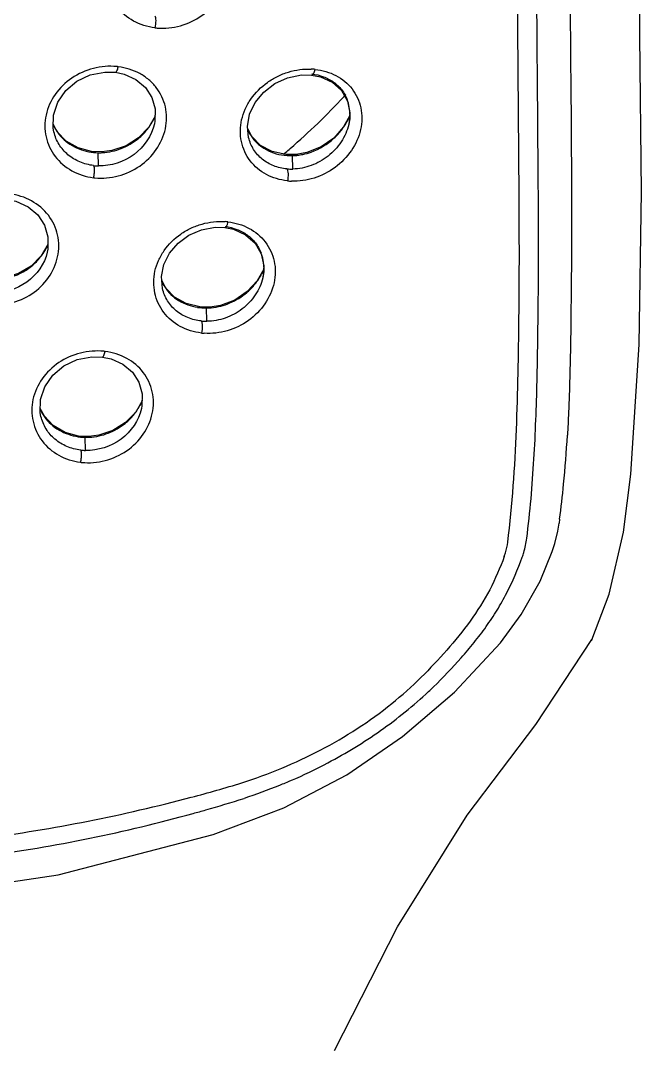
# Model space of a CAD drawing. Header units: millimetres. Extents: x 789 to 1209, y 393 to 987.
# Drawn here: x 965.22 to 980.43, y 865.54 to 890.74 of the extents above; entities that cross this region are included whole.
import ezdxf

# ---------------------------------------------------------------- set-up
doc = ezdxf.new("R2010")
doc.units = ezdxf.units.MM
doc.header["$LTSCALE"] = 0.1

msp = doc.modelspace()

# ---------------------------------------------------------------- linework, layer by layer
at = {"color": 7, "linetype": 'Continuous'}
for p, q in [((972.1055, 889.4141), (972.3523, 889.4111)), ((973.0844, 889.0346), (973.2285, 888.7766)), ((973.2285, 888.7766), (973.2864, 888.4843)), ((973.2864, 888.4843), (973.2611, 888.2019)), ((966.122, 888.0232), (966.0232, 888.2172)), ((968.501, 888.2203), (968.5002, 888.2168)), ((973.2868, 888.4226), (973.135, 888.1432)), ((973.2617, 888.2044), (973.2611, 888.2019)), ((966.0388, 888.0215), (966.0368, 888.0299)), ((970.8856, 887.9041), (970.7857, 888.0975)), ((967.2093, 887.5314), (966.9615, 887.5422)), ((967.1302, 887.1892), (967.1217, 887.511)), ((967.4579, 887.5639), (967.2093, 887.5314)), ((967.2301, 887.5134), (967.2093, 887.5314)), ((971.8902, 887.1107), (971.8823, 887.4393)), ((972.2362, 887.5145), (971.975, 887.4657)), ((972.0079, 887.4491), (971.975, 887.4657)), ((969.9925, 885.6855), (970.2265, 885.6795)), ((970.9654, 885.2982), (971.1161, 885.0368)), ((965.8762, 885.0826), (965.8754, 885.0791)), ((971.1161, 885.0368), (971.1791, 884.7408)), ((971.1803, 884.6625), (971.021, 884.3769)), ((971.1791, 884.7408), (971.1548, 884.4486)), ((971.1552, 884.4505), (971.1548, 884.4486)), ((968.7775, 884.1968), (968.6786, 884.3891)), ((969.865, 883.7348), (969.6132, 883.739)), ((969.7833, 883.386), (969.7751, 883.7113)), ((970.12, 883.7758), (969.865, 883.7348)), ((969.8925, 883.7175), (969.865, 883.7348)), ((978.6933, 882.9148), (978.6923, 882.8579)), ((965.8043, 881.0602), (965.7055, 881.2542)), ((968.1837, 881.251), (968.1829, 881.2477)), ((965.721, 881.0587), (965.7191, 881.0668)), ((966.8908, 880.5665), (966.6434, 880.578)), ((966.8123, 880.2245), (966.8039, 880.5464)), ((967.1388, 880.5982), (966.8908, 880.5665)), ((966.911, 880.5485), (966.8908, 880.5665)), ((980.1714, 879.6453), (980.1713, 879.6445)), ((978.3818, 878.2515), (978.4135, 878.4414)), ((978.4131, 878.4414), (978.4132, 878.4418)), ((977.9465, 877.0247), (978.2464, 877.7526)), ((978.2471, 877.7522), (978.2471, 877.7523)), ((979.2174, 875.5944), (979.2166, 875.5926)), ((975.8513, 874.305), (976.9802, 875.5148)), ((974.5803, 873.2254), (975.8513, 874.305)), ((969.9428, 870.8263), (971.6668, 871.4802))]:
    msp.add_line(p, q, dxfattribs=at)
msp.add_line((978.4251, 878.5431), (978.4135, 878.4414))
for points in [[(980.3938, 890.3753), (980.3544, 898.0944), (980.3728, 906.8695), (980.3698, 916.2033)], [(980.1714, 879.6453), (980.3778, 882.8202), (980.4301, 886.5516), (980.3938, 890.3758)], [(966.0388, 888.0215), (966.0217, 888.1114), (966.0261, 888.4333), (966.1322, 888.747), (966.3282, 889.0302), (966.5995, 889.2595), (966.9283, 889.4147), (967.2879, 889.4857), (967.5462, 889.4792)], [(967.5461, 889.4792), (967.7568, 889.435), (968.0471, 889.305), (968.2794, 889.1107), (968.4379, 888.865), (968.5176, 888.5838), (968.5137, 888.2861), (968.5002, 888.2168)], [(970.8077, 887.8854), (970.7799, 888.154), (970.8321, 888.4525), (970.9688, 888.7385), (971.1771, 888.9948), (971.4469, 889.2024), (971.7628, 889.3452), (972.1055, 889.4141)], [(972.3523, 889.4111), (972.5678, 889.3687), (972.8584, 889.2371), (973.0844, 889.0346)], [(968.5153, 888.4065), (968.3598, 888.1346), (968.1127, 887.8768), (967.8047, 887.6825), (967.4579, 887.5639)], [(966.9615, 887.5422), (966.6291, 887.6303), (966.3419, 887.7947), (966.122, 888.0232)], [(973.135, 888.1432), (972.8925, 887.8709), (972.5863, 887.6563), (972.2362, 887.5145)], [(971.975, 887.4657), (971.7189, 887.4642), (971.3845, 887.5374), (971.1001, 887.6886), (970.8856, 887.9041)], [(964.8983, 886.369), (965.1094, 886.323), (965.4052, 886.1888), (965.6444, 885.9888), (965.809, 885.7363), (965.892, 885.4488), (965.8886, 885.1467), (965.8754, 885.0791)], [(968.6971, 884.1854), (968.6706, 884.4783), (968.729, 884.7721), (968.8692, 885.0506), (969.0786, 885.2973), (969.3468, 885.4935), (969.658, 885.6255), (969.9925, 885.6855)], [(970.2265, 885.6795), (970.4386, 885.6363), (970.7327, 885.5031), (970.9654, 885.2982)], [(965.8899, 885.2625), (965.7287, 884.9879), (965.4796, 884.7378), (965.1703, 884.5537), (964.8242, 884.4467)], [(969.6132, 883.739), (969.2801, 883.8188), (968.9945, 883.9757), (968.7775, 884.1968)], [(971.021, 884.3769), (970.7761, 884.1114), (970.4687, 883.9065), (970.12, 883.7758)], [(965.721, 881.0587), (965.7041, 881.1479), (965.7084, 881.4695), (965.8144, 881.7828), (966.0105, 882.0653), (966.2818, 882.2937), (966.6106, 882.4477), (966.97, 882.5177), (967.2276, 882.5105)], [(967.2276, 882.5105), (967.4381, 882.4659), (967.7288, 882.3352), (967.9617, 882.1402), (968.1207, 881.8939), (968.2003, 881.6124), (968.196, 881.3148), (968.1829, 881.2477)], [(968.1978, 881.4366), (968.0417, 881.1649), (967.7941, 880.9083), (967.4857, 880.7153), (967.1388, 880.5982)], [(966.6434, 880.578), (966.3114, 880.6666), (966.0243, 880.8314), (965.8043, 881.0602)], [(979.2166, 875.5927), (979.6434, 876.7096), (979.9879, 878.2236), (980.1713, 879.6445)], [(978.2471, 877.7522), (978.3086, 877.9474), (978.3818, 878.2515)], [(976.9803, 875.5148), (977.4865, 876.2062), (977.9465, 877.0247)], [(972.9149, 865.5412), (974.4568, 868.5653), (976.1604, 871.2951), (977.8444, 873.5147), (979.2174, 875.5944)], [(971.6668, 871.4802), (973.2143, 872.2888), (974.5803, 873.2254)], [(947.8128, 870.8482), (951.5904, 869.8565), (955.2792, 869.3049), (958.8733, 869.1269), (962.4633, 869.2919), (966.1448, 869.8344), (969.9428, 870.8263)]]:
    msp.add_lwpolyline(points, dxfattribs=at)
for centre, radius, start, end in [((968.6941, 892.0817), 1.5242, 263.14132, 265.28399), ((967.4218, 888.0661), 1.5617, 82.94777, 84.27138), ((972.2749, 888.0164), 1.5433, 83.88675, 87.54205), ((961.7845, 899.3777), 15.4638, 317.24615, 317.50784), ((961.4579, 899.6959), 15.9196, 310.63958, 317.20315), ((972.2889, 888.4563), 0.9977, 18.18567, 20.61122), ((972.2523, 888.445), 1.0361, 7.22871, 18.14367), ((972.2425, 888.4437), 1.0459, 0.42087, 7.2311), ((967.0546, 888.6608), 1.1332, 203.9615, 206.20271), ((967.1757, 888.9941), 1.4674, 321.84853, 326.99736), ((967.1785, 888.9923), 1.4641, 326.99667, 330.01415), ((967.185, 888.9885), 1.4566, 330.01508, 331.61009), ((967.208, 888.9763), 1.4305, 331.60218, 334.86218), ((967.2466, 888.9581), 1.3879, 334.86615, 337.25085), ((971.8362, 889.0322), 1.5778, 324.90453, 329.06073), ((971.8467, 889.0258), 1.5655, 329.06459, 329.93072), ((971.8703, 889.0126), 1.5384, 329.91476, 335.95538), ((971.9025, 888.9976), 1.5029, 335.97562, 336.36313), ((971.9166, 888.9915), 1.4876, 336.36201, 337.39633), ((967.0497, 888.6583), 1.1277, 206.19792, 211.97067), ((967.1755, 888.9955), 1.4684, 310.99083, 321.80892), ((971.7513, 888.5056), 1.0579, 203.74683, 213.52786), ((971.7064, 888.4767), 1.0044, 213.56877, 220.13221), ((971.8044, 889.0572), 1.6182, 312.56946, 322.50845), ((971.8304, 889.0362), 1.5848, 322.53904, 324.90699), ((967.1499, 889.0245), 1.5071, 309.06683, 311.00248), ((967.1439, 888.8632), 1.3523, 259.33131, 269.05918), ((967.1477, 888.8939), 1.3829, 268.92326, 270.40333), ((967.1477, 888.8975), 1.3865, 270.40389, 273.38899), ((961.1122, 900.0923), 16.4455, 309.89461, 310.14115), ((961.1532, 900.0437), 16.382, 310.14095, 310.65582), ((971.8349, 888.8516), 1.4131, 271.9218, 273.60356), ((971.8325, 888.8863), 1.4479, 273.6105, 276.93578), ((971.8315, 888.9028), 1.4643, 276.89916, 281.97337), ((967.1588, 888.4636), 1.2747, 263.39345, 268.71366), ((971.8614, 888.3736), 1.2631, 264.75557, 271.31035), ((967.1953, 888.4234), 1.533, 262.84538, 264.2134), ((971.9186, 888.3234), 1.509, 263.83941, 267.63009), ((970.1233, 884.2799), 1.5499, 83.36181, 86.00262), ((964.6317, 885.8144), 1.3777, 329.3982, 333.25841), ((964.6605, 885.7999), 1.3455, 333.2595, 336.78161), ((964.5955, 885.837), 1.4204, 321.94317, 323.59472), ((964.597, 885.8358), 1.4185, 323.59444, 325.72119), ((964.6081, 885.8284), 1.4052, 325.71702, 329.39927), ((970.1659, 884.6974), 1.0144, 19.17375, 21.0385), ((970.1387, 884.6884), 1.043, 7.74048, 19.14614), ((969.8589, 885.2128), 1.4344, 335.41152, 337.36117), ((970.1378, 884.6883), 1.044, 1.28954, 7.74023), ((969.7718, 885.2565), 1.532, 322.75301, 327.79019), ((969.7766, 885.2535), 1.5263, 327.79055, 330.03572), ((969.785, 885.2486), 1.5166, 330.03536, 332.27617), ((969.8152, 885.233), 1.4825, 332.26801, 335.40544), ((969.6755, 884.8169), 1.0948, 203.99466, 206.90987), ((969.667, 884.8125), 1.0853, 206.90392, 212.63754), ((969.7702, 885.2589), 1.5346, 312.32651, 322.7175), ((969.7439, 885.2873), 1.5733, 310.31531, 312.33783), ((969.7602, 885.053), 1.3417, 261.26204, 270.63519), ((969.7636, 885.1009), 1.3894, 270.4738, 272.07125), ((969.7632, 885.1112), 1.3998, 272.07313, 275.28239), ((969.7805, 884.6546), 1.2685, 264.06859, 270.12671), ((969.8275, 884.6073), 1.519, 263.31217, 266.04522), ((967.0964, 881.0974), 1.5631, 82.80542, 84.036), ((966.8991, 882.0043), 1.4218, 331.40971, 334.70975), ((966.9384, 881.9857), 1.3783, 334.71333, 337.23536), ((966.738, 881.6984), 1.1344, 203.99185, 206.12342), ((966.7334, 881.6961), 1.1293, 206.11879, 211.95987), ((966.866, 882.0243), 1.4606, 310.75, 321.64895), ((966.8668, 882.0223), 1.4588, 321.69025, 326.81254), ((966.8698, 882.0204), 1.4552, 326.81182, 329.94559), ((966.8763, 882.0165), 1.4476, 329.94675, 331.41788), ((966.8394, 882.0546), 1.501, 308.88552, 310.7629), ((966.8294, 881.902), 1.3558, 259.16691, 268.91863), ((966.8332, 881.9316), 1.3853, 268.78675, 270.24826), ((966.8332, 881.9349), 1.3886, 270.24877, 273.19659), ((948.8599, 882.2821), 29.8047, 354.44352, 356.75474), ((966.844, 881.5014), 1.2772, 263.29523, 268.58061), ((966.8778, 881.4334), 1.5101, 262.75213, 264.04484), ((955.4771, 881.6509), 23.1575, 352.28762, 354.41265), ((978.2168, 877.7626), 0.0321, 334.62395, 340.9523), ((978.9884, 875.7016), 0.2529, 330.10257, 334.47529), ((968.3298, 881.4555), 9.5369, 308.86394, 314.66006), ((968.1745, 881.8416), 10.3002, 313.13067, 314.05147)]:
    msp.add_arc(centre, radius, start, end, dxfattribs=at)
for points, knots in [([(978.6773, 915.7986), (978.67, 913.0574), (978.6503, 907.5757), (978.6308, 899.3519), (978.6738, 891.1321), (978.7397, 885.652), (978.6939, 882.9147)], [0, 0, 0, 0, 0.2500734, 0.5001038, 0.7502449, 1, 1, 1, 1]), ([(977.909, 885.7277), (977.9075, 886.2194), (977.9005, 887.2021), (977.8845, 889.1662), (977.8657, 891.6195), (977.8467, 894.5623), (977.8308, 898.4856), (977.8329, 903.3905), (977.8445, 907.3146), (977.8505, 909.277)], [0, 0, 0, 0, 0.0626367, 0.1252001, 0.2502178, 0.3751665, 0.5001, 0.750009, 1, 1, 1, 1]), ([(977.1563, 877.9832), (977.271, 878.8971), (977.3622, 880.2735), (977.4132, 882.1053), (977.433, 883.472), (977.4418, 884.8374), (977.4371, 886.202), (977.426, 887.5658), (977.4117, 889.3834), (977.3945, 891.6546), (977.3714, 895.2875), (977.3637, 898.012), (977.363, 899.8282)], [0, 0, 0, 0, 0.1264354, 0.1890586, 0.2515765, 0.3140579, 0.3764951, 0.4388996, 0.5012845, 0.6260072, 0.7506815, 1, 1, 1, 1]), ([(968.512, 890.5684), (968.3303, 890.592), (967.9754, 890.6982), (967.5531, 891.0537), (967.3248, 891.5507), (967.3269, 892.01), (967.4435, 892.3558), (967.6288, 892.6852), (967.9779, 893.027), (968.5083, 893.2711), (968.8979, 893.3084), (969.0873, 893.2945)], [0, 0, 0, 0, 0.1245336, 0.2450348, 0.3638326, 0.4844991, 0.5468193, 0.6103566, 0.7398783, 0.8710016, 1, 1, 1, 1]), ([(968.5693, 890.5627), (968.7583, 890.5462), (969.1485, 890.5865), (969.6767, 890.8372), (970.087, 891.2491), (970.2834, 891.6868), (970.3247, 892.0513), (970.2871, 892.4032), (970.0981, 892.8142), (969.6762, 893.1602), (969.3253, 893.2659), (969.1447, 893.2876)], [0, 0, 0, 0, 0.1292595, 0.2606404, 0.3910399, 0.5173918, 0.5788377, 0.6390319, 0.7569124, 0.8760957, 1, 1, 1, 1]), ([(968.5122, 890.8645), (968.5203, 890.8511), (968.5298, 890.8098), (968.5353, 890.7101), (968.5253, 890.6247), (968.5123, 890.567)], [0, 0, 0, 0, 0.155762, 0.4103145, 1, 1, 1, 1]), ([(967.5784, 889.62), (967.3881, 889.6378), (966.9965, 889.604), (966.4611, 889.3675), (966.0441, 888.9645), (965.8084, 888.4488), (965.8072, 887.8938), (966.0385, 887.3937), (966.4647, 887.036), (966.8223, 886.9236), (967.0062, 886.9006)], [0, 0, 0, 0, 0.1293816, 0.2602139, 0.3889947, 0.513472, 0.6338791, 0.7531211, 0.8745395, 1, 1, 1, 1]), ([(967.0425, 886.8965), (967.2326, 886.8778), (967.6247, 886.9124), (968.1578, 887.1564), (968.5707, 887.5656), (968.7671, 888.0027), (968.8073, 888.367), (968.7687, 888.7203), (968.6146, 889.0507), (968.368, 889.3059), (968.0658, 889.5089), (967.7967, 889.5926), (967.6142, 889.616)], [0, 0, 0, 0, 0.1294346, 0.2603854, 0.389891, 0.5152763, 0.5763951, 0.6364481, 0.7546198, 0.8145016, 0.8752924, 1, 1, 1, 1]), ([(967.5462, 889.4792), (967.5527, 889.4784), (967.57, 889.4907), (967.5934, 889.5371), (967.6068, 889.5823), (967.6142, 889.616)], [0, 0, 0, 0, 0.1246421, 0.3467358, 1, 1, 1, 1]), ([(971.7566, 886.8231), (971.6667, 886.8338), (971.4894, 886.8688), (971.1611, 887.0017), (970.8154, 887.2886), (970.5936, 887.7806), (970.6, 888.2371), (970.719, 888.5827), (970.9051, 888.9133), (971.1815, 889.1904), (971.513, 889.3867), (971.8671, 889.527), (972.1542, 889.5643), (972.3411, 889.5582)], [0, 0, 0, 0, 0.0620849, 0.1230298, 0.2416041, 0.3595932, 0.4810458, 0.5442363, 0.608728, 0.7398597, 0.8060739, 0.8718651, 1, 1, 1, 1]), ([(972.4393, 889.5509), (972.615, 889.5298), (972.9586, 889.4358), (973.3733, 889.0985), (973.5566, 888.6936), (973.591, 888.3445), (973.5472, 887.9797), (973.3486, 887.5418), (972.9439, 887.1258), (972.4265, 886.8625), (972.043, 886.8087), (971.8562, 886.8156)], [0, 0, 0, 0, 0.1218394, 0.2390632, 0.3562199, 0.4167487, 0.4789106, 0.6073091, 0.7393777, 0.8712972, 1, 1, 1, 1]), ([(972.3588, 889.4391), (972.4546, 889.428), (972.6416, 889.3841), (972.895, 889.253), (973.0996, 889.0587), (973.1902, 888.8941), (973.2228, 888.8075)], [0, 0, 0, 0, 0.2573817, 0.5071809, 0.7530679, 1, 1, 1, 1]), ([(972.384, 889.4261), (972.3873, 889.4294), (972.4012, 889.4463), (972.411, 889.4662), (972.4176, 889.482)], [0, 0, 0, 0, 0.2126465, 1, 1, 1, 1]), ([(972.4176, 889.482), (972.4198, 889.4874), (972.4283, 889.5099), (972.4349, 889.533), (972.4391, 889.5507)], [0, 0, 0, 0, 0.2430307, 1, 1, 1, 1]), ([(972.3523, 889.4111), (972.3549, 889.4109), (972.367, 889.4114), (972.3775, 889.4194), (972.384, 889.4261)], [0, 0, 0, 0, 0.2135313, 1, 1, 1, 1]), ([(973.2884, 888.4514), (973.2885, 888.4309), (973.2867, 888.348), (973.2751, 888.2653), (973.2615, 888.2044)], [0, 0, 0, 0, 0.2469664, 1, 1, 1, 1]), ([(968.4999, 888.2168), (968.4333, 887.9251), (968.0577, 887.3808), (967.435, 887.1823), (967.1301, 887.1893)], [0, 0, 0, 0, 0.4952321, 1, 1, 1, 1]), ([(973.2609, 888.2019), (973.2268, 888.0512), (973.0939, 887.7592), (972.7703, 887.4079), (972.354, 887.1761), (972.0431, 887.1142), (971.8902, 887.1108)], [0, 0, 0, 0, 0.2478495, 0.5019813, 0.7545673, 1, 1, 1, 1]), ([(967.0117, 887.1975), (966.8961, 887.2109), (966.6704, 887.2698), (966.3734, 887.4472), (966.1492, 887.7042), (966.0642, 887.9139), (966.0388, 888.0215)], [0, 0, 0, 0, 0.2576602, 0.5089379, 0.7552021, 1, 1, 1, 1]), ([(966.0931, 888.0612), (966.1357, 887.993), (966.2366, 887.8647), (966.4927, 887.658), (966.7305, 887.5656), (966.8932, 887.5347)], [0, 0, 0, 0, 0.2455864, 0.4938244, 1, 1, 1, 1]), ([(967.2301, 887.5134), (967.3865, 887.5227), (967.6993, 887.594), (967.9767, 887.7545), (968.0997, 887.8544)], [0, 0, 0, 0, 0.4971521, 1, 1, 1, 1]), ([(971.7453, 887.1158), (971.6354, 887.126), (971.42, 887.176), (971.1336, 887.3375), (970.915, 887.5802), (970.8327, 887.7815), (970.8077, 887.8854)], [0, 0, 0, 0, 0.2562413, 0.5057489, 0.7518341, 1, 1, 1, 1]), ([(970.9384, 887.8293), (970.9938, 887.7637), (971.1229, 887.646), (971.4331, 887.478), (971.7045, 887.434), (971.8824, 887.4396)], [0, 0, 0, 0, 0.2447245, 0.4922573, 1, 1, 1, 1]), ([(972.1358, 887.4704), (972.2053, 887.4851), (972.4829, 887.5643), (972.739, 887.7184), (972.8991, 887.8654)], [0, 0, 0, 0, 0.2462613, 1, 1, 1, 1]), ([(967.0117, 887.1975), (967.0188, 887.184), (967.0262, 887.1429), (967.0285, 887.0719), (967.0219, 886.9871), (967.0123, 886.9285), (967.0062, 886.9006)], [0, 0, 0, 0, 0.1526607, 0.4067172, 0.7143222, 1, 1, 1, 1]), ([(971.7453, 887.1158), (971.7552, 887.103), (971.7691, 887.0624), (971.7801, 886.9634), (971.7717, 886.8785), (971.7586, 886.8216)], [0, 0, 0, 0, 0.1621162, 0.415717, 1, 1, 1, 1]), ([(964.3862, 883.796), (964.5775, 883.7707), (964.9733, 883.7935), (965.5147, 884.0256), (965.9326, 884.4305), (966.1292, 884.8671), (966.1682, 885.2316), (966.128, 885.588), (965.9323, 886.0069), (965.5022, 886.3657), (965.1419, 886.4804), (964.9559, 886.5048)], [0, 0, 0, 0, 0.1297848, 0.2602055, 0.3884625, 0.5125692, 0.5733236, 0.6333142, 0.7522635, 0.8738213, 1, 1, 1, 1]), ([(969.6506, 883.0986), (969.4704, 883.1215), (969.1183, 883.2253), (968.6987, 883.5777), (968.4729, 884.0726), (968.4766, 884.5306), (968.5941, 884.8761), (968.7798, 885.2056), (969.0582, 885.4802), (969.3928, 885.6719), (969.752, 885.8066), (970.0427, 885.8374), (970.2313, 885.826)], [0, 0, 0, 0, 0.1238264, 0.2436184, 0.362066, 0.4829285, 0.5455202, 0.6093742, 0.739462, 0.8054485, 0.8712422, 1, 1, 1, 1]), ([(970.3024, 885.8194), (970.4812, 885.7967), (970.8297, 885.6968), (971.2481, 885.3525), (971.4348, 884.9441), (971.4708, 884.5935), (971.4288, 884.2294), (971.2316, 883.7921), (970.8235, 883.379), (970.2988, 883.1242), (969.9112, 883.0796), (969.7228, 883.0919)], [0, 0, 0, 0, 0.1232544, 0.2417678, 0.3593355, 0.4196052, 0.4812531, 0.6082401, 0.7392206, 0.8708449, 1, 1, 1, 1]), ([(970.2265, 885.6795), (970.2287, 885.6792), (970.24, 885.6799), (970.2492, 885.6881), (970.2549, 885.6948)], [0, 0, 0, 0, 0.2055037, 1, 1, 1, 1]), ([(970.2329, 885.7066), (970.3306, 885.6944), (970.521, 885.6478), (970.7783, 885.5124), (970.9863, 885.3151), (971.0791, 885.1488), (971.1127, 885.0615)], [0, 0, 0, 0, 0.2581018, 0.5087452, 0.7546967, 1, 1, 1, 1]), ([(970.2549, 885.6948), (970.2578, 885.6981), (970.2702, 885.715), (970.279, 885.7343), (970.285, 885.7497)], [0, 0, 0, 0, 0.2101753, 1, 1, 1, 1]), ([(970.285, 885.7497), (970.287, 885.755), (970.295, 885.7772), (970.3012, 885.8), (970.3052, 885.8174)], [0, 0, 0, 0, 0.2418005, 1, 1, 1, 1]), ([(977.6222, 878.0752), (977.7039, 878.7191), (977.8129, 880.0026), (977.8694, 881.6059), (977.8925, 882.8779), (977.9083, 884.1449), (977.911, 885.0948), (977.909, 885.7277)], [0, 0, 0, 0, 0.2541416, 0.503869, 0.6280946, 0.7522149, 1, 1, 1, 1]), ([(965.8751, 885.0791), (965.8093, 884.7918), (965.4336, 884.252), (964.8097, 884.0707), (964.5062, 884.0848)], [0, 0, 0, 0, 0.492413, 1, 1, 1, 1]), ([(964.5944, 884.4038), (964.8083, 884.4092), (965.1326, 884.4925), (965.496, 884.7231), (965.6482, 884.8774), (965.7139, 884.9613)], [0, 0, 0, 0, 0.4995791, 0.7511369, 1, 1, 1, 1]), ([(971.1815, 884.7118), (971.182, 884.6901), (971.1812, 884.6025), (971.1694, 884.5149), (971.155, 884.4505)], [0, 0, 0, 0, 0.2472444, 1, 1, 1, 1]), ([(971.1546, 884.4486), (971.121, 884.3002), (970.9899, 884.0121), (970.6669, 883.6664), (970.2486, 883.4421), (969.9367, 883.3864), (969.7833, 883.3861)], [0, 0, 0, 0, 0.2458078, 0.4987408, 0.7520496, 1, 1, 1, 1]), ([(969.649, 883.3929), (969.5367, 883.4047), (969.317, 883.4586), (969.0265, 883.6271), (968.8058, 883.8756), (968.7224, 884.0801), (968.6971, 884.1854)], [0, 0, 0, 0, 0.2570347, 0.5074034, 0.7535244, 1, 1, 1, 1]), ([(968.7531, 884.2272), (968.796, 884.1601), (968.8979, 884.0345), (969.1561, 883.836), (969.3943, 883.7524), (969.556, 883.7273)], [0, 0, 0, 0, 0.2461365, 0.4941761, 1, 1, 1, 1]), ([(969.8925, 883.7175), (970.0495, 883.732), (970.3632, 883.8141), (970.6392, 883.9835), (970.7618, 884.0876)], [0, 0, 0, 0, 0.494877, 1, 1, 1, 1]), ([(969.649, 883.3929), (969.6578, 883.3798), (969.6689, 883.3387), (969.6762, 883.2393), (969.6667, 883.1541), (969.6536, 883.0967)], [0, 0, 0, 0, 0.1578219, 0.4118868, 1, 1, 1, 1]), ([(967.2613, 882.6506), (967.071, 882.6704), (966.6784, 882.6391), (966.1421, 882.404), (965.7243, 882.0017), (965.4888, 881.486), (965.4883, 880.931), (965.7197, 880.4307), (966.1457, 880.0718), (966.5037, 879.9586), (966.6878, 879.9353)], [0, 0, 0, 0, 0.1294638, 0.2603064, 0.3889729, 0.5132959, 0.6336212, 0.7528917, 0.874411, 1, 1, 1, 1]), ([(966.7216, 879.9314), (966.9117, 879.9118), (967.3042, 879.9449), (967.8382, 880.187), (968.2518, 880.5951), (968.4481, 881.0316), (968.488, 881.3953), (968.4489, 881.7484), (968.2568, 882.1619), (967.832, 882.5133), (967.4775, 882.6235), (967.2946, 882.6468)], [0, 0, 0, 0, 0.1296137, 0.2606767, 0.3901605, 0.5154163, 0.5764726, 0.6364932, 0.7547504, 0.8749972, 1, 1, 1, 1]), ([(967.2276, 882.5105), (967.234, 882.5097), (967.251, 882.5221), (967.2739, 882.5682), (967.2872, 882.6132), (967.2946, 882.6468)], [0, 0, 0, 0, 0.1230664, 0.3448507, 1, 1, 1, 1]), ([(978.6931, 882.8577), (978.6834, 882.2913), (978.6653, 881.5367), (978.6277, 880.7828), (978.6168, 880.5948)], [0, 0, 0, 0, 0.7504812, 1, 1, 1, 1]), ([(968.1826, 881.2477), (968.1162, 880.9566), (967.7399, 880.4132), (967.1172, 880.2169), (966.8123, 880.2246)], [0, 0, 0, 0, 0.4946901, 1, 1, 1, 1]), ([(966.6944, 880.233), (966.5787, 880.2467), (966.3527, 880.3059), (966.0557, 880.4839), (965.8314, 880.7413), (965.7463, 880.9511), (965.721, 881.0587)], [0, 0, 0, 0, 0.2577821, 0.5091439, 0.75539, 1, 1, 1, 1]), ([(965.7753, 881.0983), (965.8178, 881.0302), (965.9186, 880.9019), (966.1742, 880.695), (966.4117, 880.6021), (966.5742, 880.5708)], [0, 0, 0, 0, 0.2454958, 0.4937259, 1, 1, 1, 1]), ([(966.911, 880.5485), (967.0674, 880.5572), (967.3804, 880.6274), (967.6584, 880.7869), (967.7817, 880.8863)], [0, 0, 0, 0, 0.4973477, 1, 1, 1, 1]), ([(966.6944, 880.233), (966.7014, 880.2194), (966.7085, 880.1782), (966.7105, 880.107), (966.7037, 880.022), (966.6939, 879.9633), (966.6878, 879.9353)], [0, 0, 0, 0, 0.1523394, 0.4066271, 0.7145293, 1, 1, 1, 1]), ([(977.072, 877.6304), (977.0819, 877.6594), (977.1186, 877.7748), (977.1443, 877.8937), (977.1568, 877.9832)], [0, 0, 0, 0, 0.253106, 1, 1, 1, 1]), ([(977.5123, 877.6133), (977.5254, 877.6513), (977.5732, 877.8023), (977.6065, 877.958), (977.6222, 878.0752)], [0, 0, 0, 0, 0.2533612, 1, 1, 1, 1]), ([(977.072, 877.6309), (976.9665, 877.3535), (976.7336, 876.8002), (976.2463, 876.0365), (975.6711, 875.3287), (975.2502, 874.887), (975.0332, 874.6721)], [0, 0, 0, 0, 0.2457305, 0.49527, 0.747138, 1, 1, 1, 1]), ([(975.3363, 874.4387), (975.5715, 874.6664), (975.9117, 875.021), (976.3334, 875.5205), (976.6297, 875.9085), (976.8999, 876.3122), (977.213, 876.8724), (977.4002, 877.3153), (977.5112, 877.614)], [0, 0, 0, 0, 0.25289, 0.3790235, 0.5047817, 0.6297648, 0.7538776, 1, 1, 1, 1]), ([(971.8462, 872.1433), (972.1531, 872.2769), (972.9094, 872.6433), (974.0606, 873.3429), (974.8481, 873.9801), (975.2163, 874.3246)], [0, 0, 0, 0, 0.2490602, 0.6247861, 1, 1, 1, 1]), ([(970.6415, 872.0925), (971.3034, 872.3004), (972.5936, 872.8372), (973.7733, 873.5917), (974.3144, 874.0298)], [0, 0, 0, 0, 0.4991113, 1, 1, 1, 1]), ([(971.8468, 872.1433), (971.7525, 872.1023), (971.3747, 871.9437), (970.9887, 871.805), (970.6969, 871.7093)], [0, 0, 0, 0, 0.2507469, 1, 1, 1, 1]), ([(948.6987, 871.6676), (949.1173, 871.5599), (949.9591, 871.3574), (951.2322, 871.0928), (952.5172, 870.8716), (954.2466, 870.6362), (956.4274, 870.433), (958.6203, 870.3811), (960.3759, 870.4089), (961.6902, 870.4726), (962.9993, 870.5789), (964.7329, 870.7735), (966.8777, 871.1231), (968.5688, 871.5164), (969.4046, 871.7399)], [0, 0, 0, 0, 0.0619681, 0.1240878, 0.1863716, 0.2488367, 0.3742676, 0.5001135, 0.5630645, 0.6259462, 0.6887126, 0.7513196, 0.8759804, 1, 1, 1, 1]), ([(969.4492, 871.3408), (969.5525, 871.3694), (969.9702, 871.4858), (970.3862, 871.6088), (970.697, 871.709)], [0, 0, 0, 0, 0.2471503, 1, 1, 1, 1]), ([(948.6561, 871.2646), (949.4959, 871.0412), (950.7696, 870.7489), (952.486, 870.4414), (954.2228, 870.1941), (956.4155, 869.9978), (959.0606, 869.9167), (961.7046, 870.0135), (964.3295, 870.2655), (966.9162, 870.7024), (968.612, 871.1091), (969.4492, 871.3406)], [0, 0, 0, 0, 0.1239787, 0.1862694, 0.2487417, 0.374202, 0.5001358, 0.6260392, 0.7514279, 0.8760733, 1, 1, 1, 1])]:
    msp.add_open_spline(points, degree=3, knots=knots, dxfattribs=at)
msp.add_open_spline([(969.406, 871.7368), (969.8199, 871.8478), (970.233, 871.9621), (970.6419, 872.0905)], degree=3, dxfattribs=at)

doc.saveas('drawing.dxf')
